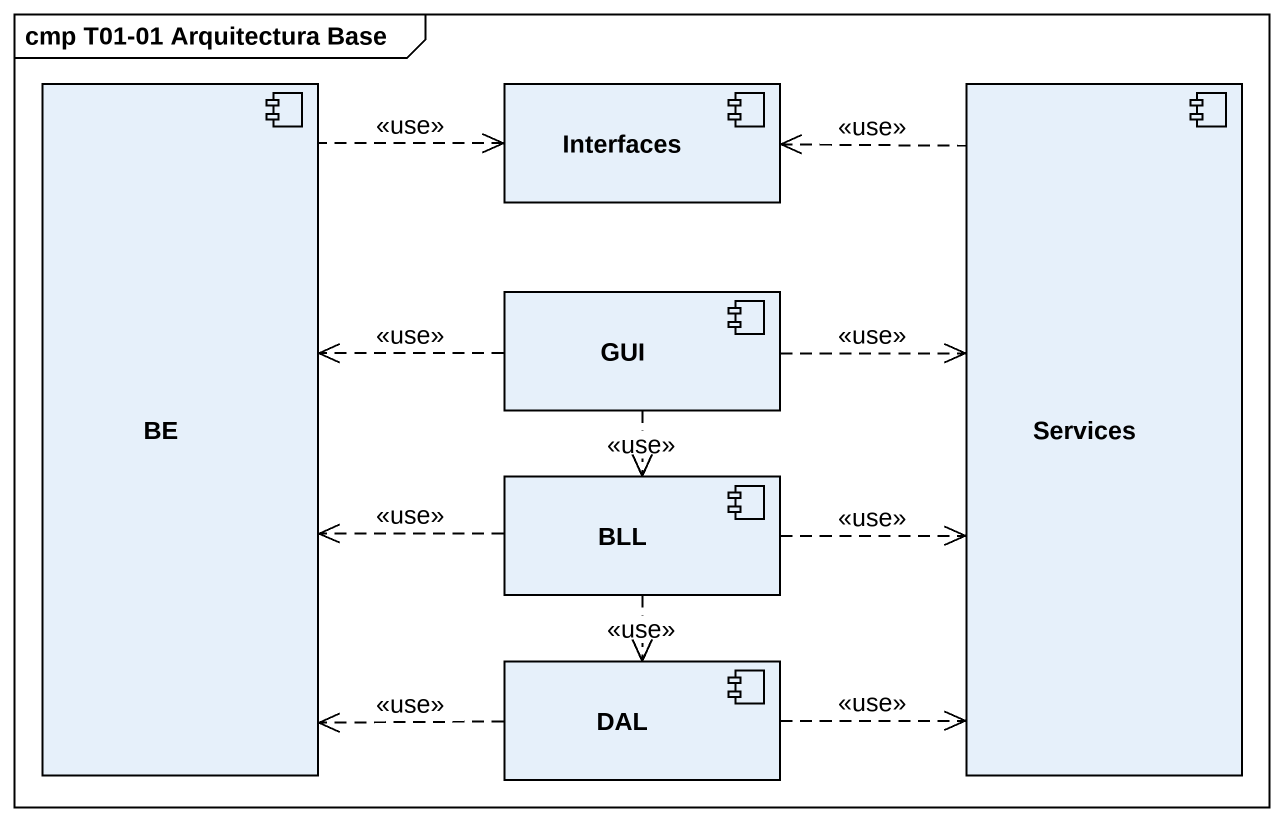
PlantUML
@startuml
mainframe cmp T01-01 Arquitectura Base
component BE
component Interfaces
component Services
component GUI
component BLL
component DAL
Interfaces <.. BE : <<use>>
Interfaces <.. Services : <<use>>
GUI .left.> BE : <<use>>
GUI .right.> Services : <<use>>
GUI ..> BLL : <<use>>
BLL .left.> BE : <<use>>
BLL .right.> Services : <<use>>
BLL ..> DAL : <<use>>
DAL .up.> BE : <<use>>
DAL .up.> Services : <<use>>
@enduml
